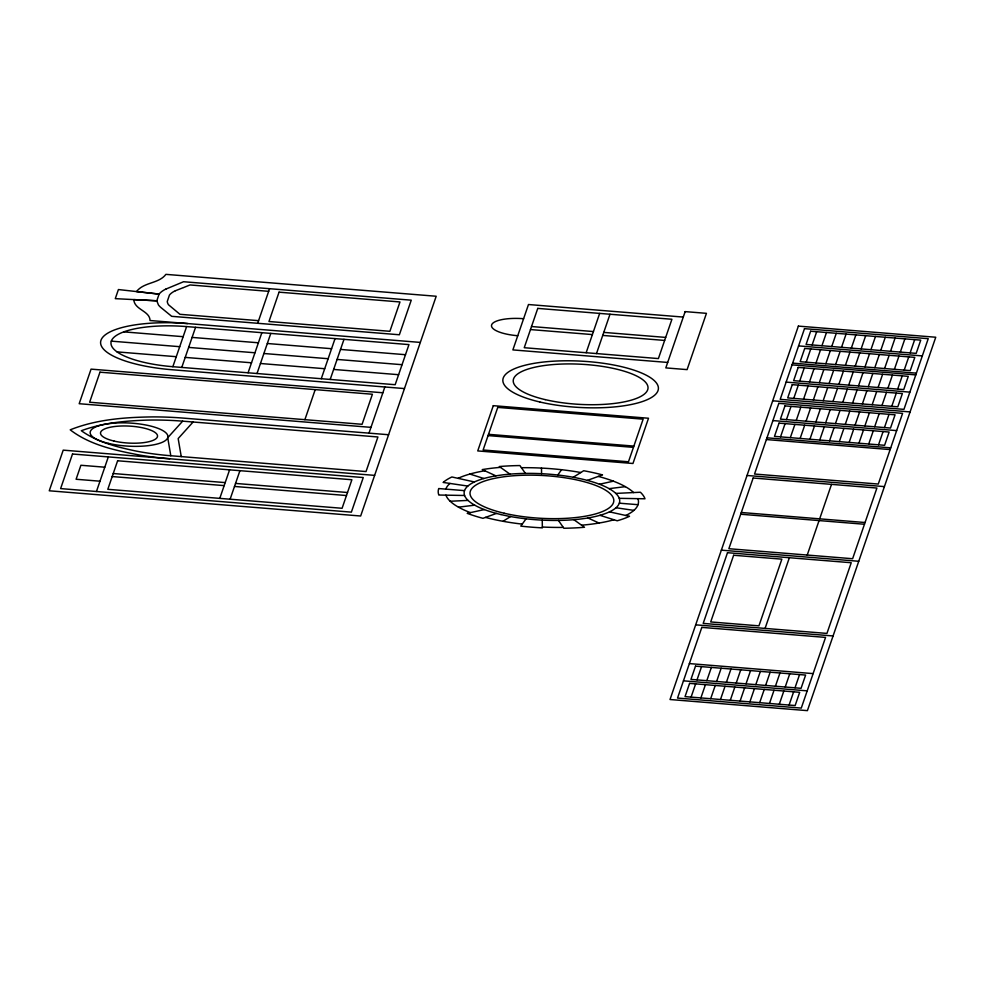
<?xml version="1.0" encoding="UTF-8"?>
<svg xmlns="http://www.w3.org/2000/svg" width="985" height="985" viewBox="0 0 985 985"><rect width="100%" height="100%" fill="white"/><g stroke="black" fill="none" stroke-linecap="round" stroke-linejoin="round"><path stroke-width="1.48" d="M96.444 491.49L108.325 456.905M172.843 366.703L186.621 326.589L408.96 344.602L395.17 384.704L172.843 366.703A68.864 20.476 3.2 0 1 111.317 341.106A68.864 20.476 3.2 0 1 186.621 326.589M181.769 367.417L195.559 327.315M257.688 323.289L269.57 288.703M248.072 372.786L261.862 332.684M257.011 373.512L270.789 333.41M219.778 498.373L229.591 469.845M230.108 499.21L239.921 470.682M304.882 419.672L315.212 389.617M321.27 378.72L335.048 338.606M330.197 379.447L343.987 339.333M368.993 433.141L384.852 386.982M586.161 352.728L599.668 313.402M596.491 353.566L609.998 314.24M691.088 697.109L695.644 683.873M697.011 679.872L701.566 666.636M780.539 436.86L785.094 423.624M786.461 419.622L791.017 406.386M793.762 398.383L798.318 385.147M799.685 381.158L804.24 367.91M806.21 362.185L810.754 348.936M812.133 344.947L816.688 331.699M700.889 697.909L705.432 684.673M706.811 680.672L711.367 667.436M790.339 437.66L794.895 424.412M796.262 420.423L800.817 407.174M803.563 399.184L808.119 385.948M809.485 381.946L814.041 368.71M816.011 362.973L820.554 349.737M821.933 345.735L826.489 332.499M710.69 698.697L715.233 685.462M716.612 681.46L721.168 668.224M800.14 438.448L804.696 425.212M806.062 421.211L810.618 407.975M813.364 399.972L817.919 386.736M819.286 382.734L823.842 369.498M825.812 363.773L830.355 350.525M831.734 346.535L836.29 333.287M720.491 699.498L725.034 686.262M726.413 682.26L730.956 669.024M809.941 439.248L814.484 426M815.863 422.011L820.419 408.763M823.164 400.772L827.708 387.536M829.087 383.534L833.642 370.298M835.612 364.561L840.156 351.325M841.535 347.323L846.078 334.087M730.291 700.286L734.835 687.05M736.214 683.048L740.757 669.812M819.742 440.036L824.285 426.8M825.664 422.799L830.22 409.563M832.965 401.56L837.509 388.324M838.888 384.322L843.443 371.086M845.413 365.349L849.957 352.113M851.336 348.124L855.879 334.875M740.092 701.086L744.635 687.838M746.014 683.849L750.558 670.613M765.074 628.405L789.367 557.719M829.542 440.824L834.086 427.588M835.465 423.587L840.02 410.351M842.766 402.36L847.309 389.124M848.688 385.123L853.244 371.887M855.214 366.149L859.757 352.913M861.136 348.912L865.68 335.676M749.88 701.874L754.436 688.638M755.815 684.637L760.358 671.401M839.343 441.625L843.886 428.389M845.265 424.387L849.809 411.151M852.567 403.148L857.11 389.912M858.489 385.911L863.032 372.675M865.002 366.937L869.558 353.701M870.937 349.7L875.48 336.464M807.22 555.06L819.064 520.585M819.655 518.849L831.512 484.374M759.681 702.674L764.237 689.426M765.616 685.437L770.159 672.189M849.144 442.413L853.687 429.177M855.066 425.175L859.609 411.939M862.367 403.948L866.911 390.7M868.29 386.711L872.833 373.463M874.803 367.737L879.359 354.502M880.738 350.5L885.281 337.264M769.482 703.462L774.038 690.226M775.417 686.225L779.96 672.989M858.945 443.213L863.488 429.977M864.867 425.976L869.41 412.74M872.168 404.737L876.712 391.501M878.091 387.499L882.634 374.263M884.604 368.525L889.159 355.289M890.538 351.288L895.082 338.052M779.283 704.263L783.838 691.014M785.205 687.025L789.761 673.777M868.733 444.001L873.289 430.765M874.668 426.764L879.211 413.528M881.957 405.537L886.512 392.289M887.891 388.299L892.435 375.051M894.405 369.326L898.96 356.09M900.327 352.088L904.883 338.852M789.083 705.051L793.639 691.815M795.006 687.813L799.561 674.577M878.534 444.801L883.089 431.553M884.468 427.564L889.012 414.328M891.757 406.325L896.313 393.089M897.692 389.087L902.235 375.851M904.205 370.114L908.761 356.878M910.128 352.876L914.683 339.64M526.064 518.812L520.782 526.113A103.856 30.88 3.2 0 0 542.353 527.861L542.242 520.129M557.756 475.004L561.585 469.71M182.656 421.161L167.721 437.722L170.811 455.747L366.026 471.556L377.92 436.971L182.656 421.161A104.176 30.978 3.2 0 0 147.048 420.115C124.861 420.841 102.292 422.947 81.336 430.728C97.478 442.277 117.277 447.104 136.422 451.13A104.164 30.978 3.2 0 0 170.811 455.747M193.097 422.011L178.162 438.571L181.252 456.597M503.015 521.287L510.575 516.546M573.245 477.269L583.686 470.731A103.856 30.88 3.2 0 1 602.5 474.893L587.368 480.397M175.404 290.747L183.173 287.694M166.009 289.036L183.555 281.735L411.25 300.179L399.368 334.765L171.673 316.32L161.971 308.391A80.635 23.985 3.2 0 1 160.383 307.061L160.235 306.926A63.754 18.961 3.2 0 1 158.4 304.857L156.812 300.794L159.102 294.096A68.457 20.353 3.2 0 1 165.936 289.024M183.579 287.546L190.031 284.948L268.671 291.326M496.452 513.419L482.958 518.319A101.049 30.055 3.2 0 1 467.21 513.333L484.325 509.565M599.496 484.238L613.396 481.185M458.481 507.164L474.708 505.17M609.112 488.646L625.34 486.652M450.194 501.254L468.023 500.405M615.797 493.411L640.398 492.241A103.856 30.88 3.2 0 1 645.003 498.792L619.245 498.324M464.575 495.492L438.817 495.024A103.856 30.88 3.2 0 1 438.731 488.548L464.501 490.641M683.282 317.071L528.477 304.525L512.877 349.909L667.682 362.443M798.576 345.895L922.317 355.917M531.518 326.54L593.438 331.551M603.768 332.388L665.675 337.412M530.484 329.569L592.391 334.58M602.721 335.417L664.641 340.428M792.654 363.133L916.395 373.155M258.587 320.667L179.947 314.301L168.484 304.747A64.727 19.244 3.2 0 1 167.265 301.484L169.445 295.069A60.073 17.865 3.2 0 1 175.33 290.723M792.051 364.869L915.791 374.891M420.324 342.411L150.028 320.519C149.942 310.767 134.329 309.869 133.788 299.6L156.812 300.794L115.282 298.652L118.409 289.553L159.102 294.096L136.533 291.585C143.822 281.944 158.917 283.791 165.886 274.359L436.195 296.251L360.658 516.005L49.25 490.789L63.212 450.145L374.632 475.373M786.129 382.106L909.869 392.129M123.765 331.871L183.161 336.685M192.087 337.412L258.39 342.78M267.329 343.506L331.576 348.702M340.514 349.429L405.488 354.698M111.293 341.142L179.713 346.683M188.652 347.41L254.955 352.778M263.881 353.504L328.14 358.712M337.079 359.427L402.052 364.696M772.696 400.796L910.078 411.915M117.067 351.891L176.278 356.693M185.217 357.407L251.52 362.788M260.446 363.502L324.705 368.71M333.644 369.437L398.617 374.694M404.466 388.57L171.796 369.72A79.256 23.566 3.2 0 1 100.987 340.268A79.256 23.566 3.2 0 1 187.667 323.56M772.905 420.583L896.645 430.605M382.869 392.769L91.063 369.129L79.182 403.715L370.976 427.355M766.983 437.82L890.723 447.843M766.379 439.556L890.132 449.579M488.511 434.323L633.872 446.094M488.067 435.592L633.441 447.362M388.595 434.73L183.69 418.132A113.004 33.601 3.2 0 0 152.798 416.901C124.923 417.258 96.345 419.376 70.206 429.829C90.115 445.146 115.553 450.49 139.71 455.07A112.992 33.601 3.2 0 0 169.765 458.776M747.024 475.472L884.407 486.602M741.311 512.495L865.052 522.518M619.319 503.175L637.997 504.689M740.72 514.232L864.461 524.254M104.792 467.198L80.905 465.265L76.091 479.264L99.978 481.197M113.238 473.526L225.208 482.601M235.538 483.426L347.508 492.5M112.192 476.555L224.161 485.617M234.492 486.455L346.474 495.529M721.352 550.159L858.748 561.278M695.693 624.835L833.076 635.965M689.377 663.595L813.117 673.617M683.455 680.832L807.195 690.854M467.813 486.061L443.139 482.441A103.856 30.88 3.2 0 1 451.881 476.974L474.364 481.948M616.007 507.755L633.884 510.378M609.456 511.855L629.513 516.3A101.049 30.055 3.2 0 1 617.189 520.782L599.951 515.315M469.87 474.056L483.869 478.501M495.911 475.853L482.244 469.599A101.049 30.055 3.2 0 1 500.466 467.358M587.91 517.962L599.015 523.047M509.959 474.13L499.321 466.533A103.856 30.88 3.2 0 1 519.908 465.56L525.411 473.391M573.861 519.686L584.499 527.27A103.856 30.88 3.2 0 1 563.913 528.255L558.409 520.425M541.491 468.084L541.578 473.687M563.321 527.406A101.049 30.055 3.2 0 1 542.341 527.024M637.911 498.669A96.715 28.762 3.2 0 1 625.758 515.475M613.963 519.76A96.715 28.762 3.2 0 1 581.569 525.19M522.235 524.106A96.715 28.762 3.2 0 1 485.482 517.408M470.424 512.631A96.715 28.762 3.2 0 1 445.91 495.147M445.823 489.126A96.715 28.762 3.2 0 1 449.936 483.438M458.062 478.341A96.715 28.762 3.2 0 1 484.805 470.768M521.422 467.715A96.715 28.762 3.2 0 1 580.805 472.529M598.338 476.408A96.715 28.762 3.2 0 1 633.626 492.562M517.753 335.725A29.23 8.693 3.2 0 1 491.638 324.865A29.23 8.693 3.2 0 1 523.601 318.709M99.965 372.182L89.635 402.237L362.086 424.301L372.404 394.246L99.965 372.182M72.508 454.011L60.614 488.597L351.374 512.138L363.256 477.553L72.508 454.011M117.621 460.771L107.808 489.311L342.09 508.285L351.891 479.744L117.621 460.771M279.05 292.163L268.967 321.504L389.888 331.305L399.972 301.952L279.05 292.163M493.288 405.672L477.737 450.921L632.961 463.492L648.512 418.243L493.288 405.672M497.757 407.396L483.118 449.997L628.479 461.768L643.131 419.167L497.757 407.396M537.761 308.391L524.242 347.717L658.399 358.577L671.918 319.263L537.761 308.391M685.154 311.617L665.811 367.897L687.099 369.621L706.442 313.341L685.154 311.617M798.367 326.109L670.022 699.522L807.404 710.641L935.75 337.239L798.367 326.109M701.825 627.383L677.532 698.07L801.273 708.092L825.565 637.406L701.825 627.383M727.496 552.708L703.192 623.394L826.944 633.417L851.237 562.731L727.496 552.708M753.156 478.02L728.863 548.707L852.616 558.729L876.909 488.043L753.156 478.02M778.827 403.345L754.535 474.031L878.275 484.054L902.58 413.368L778.827 403.345M804.499 328.658L780.206 399.344L903.947 409.366L928.239 338.68L804.499 328.658M689.586 683.381L685.031 696.629L795.141 705.543L799.685 692.307L689.586 683.381M695.508 666.143L690.953 679.391L801.064 688.306L805.619 675.07L695.508 666.143M733.628 555.257L710.702 621.941L758.93 625.844L781.856 559.16L733.628 555.257M779.037 423.131L774.481 436.367L884.592 445.294L889.147 432.046L779.037 423.131M784.959 405.894L780.416 419.13L890.514 428.056L895.07 414.808L784.959 405.894M792.26 384.655L787.704 397.903L897.815 406.817L902.371 393.581L792.26 384.655M798.182 367.417L793.639 380.666L903.737 389.58L908.293 376.344L798.182 367.417M804.708 348.456L800.152 361.692L910.263 370.606L914.806 357.37L804.708 348.456M810.63 331.219L806.075 344.454L916.185 353.369L920.741 340.133L810.63 331.219M500.971 514.552A77.913 23.172 3.2 0 0 619.676 501.574A77.913 23.172 3.2 0 0 505.096 474.598A77.913 23.172 3.2 0 0 500.971 514.552M504.172 513.234A72.003 21.411 3.2 0 0 613.778 501.193A72.003 21.411 3.2 0 0 507.78 476.297A72.003 21.411 3.2 0 0 504.172 513.234M545.222 399.627A67.509 20.082 3.2 0 0 647.995 388.324A67.509 20.082 3.2 0 0 548.608 364.992A67.509 20.082 3.2 0 0 545.222 399.627M539.78 401.978A77.913 23.172 3.2 0 0 658.374 388.952A77.913 23.172 3.2 0 0 543.683 362.012A77.913 23.172 3.2 0 0 539.78 401.978M114.014 441.058A28.553 8.496 3.2 0 0 157.514 436.306A28.553 8.496 3.2 0 0 115.528 426.406A28.553 8.496 3.2 0 0 114.014 441.058M108.547 443.41A38.944 11.586 3.2 0 0 167.893 436.921A38.944 11.586 3.2 0 0 110.628 423.439A38.944 11.586 3.2 0 0 108.547 443.41"/></g></svg>
